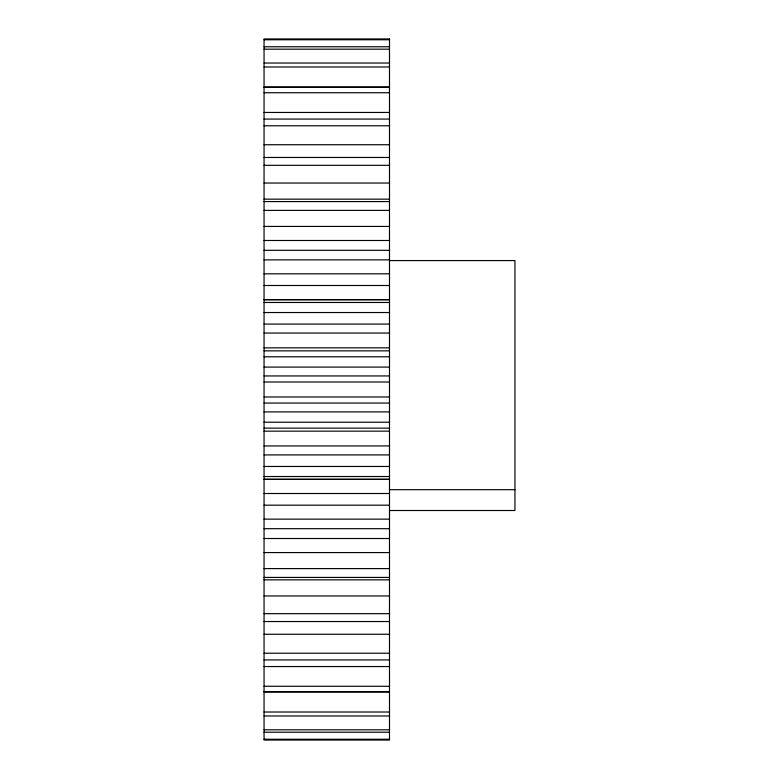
<?xml version="1.0" encoding="UTF-8"?>
<svg xmlns="http://www.w3.org/2000/svg" width="779" height="779" viewBox="0 0 779 779"><rect width="100%" height="100%" fill="white"/><g stroke="black" fill="none" stroke-linecap="round" stroke-linejoin="round"><path stroke-width="1.17" d="M264.052 39.758L389.5 39.758M264.052 46.769L389.5 46.769M264.052 49.184L389.5 49.184M264.052 63.031L389.5 63.031M264.052 66.984L389.5 66.984M264.052 87.005L389.5 87.005M264.052 87.326L389.5 87.326M264.052 92.73L389.5 92.73M264.052 112.458L389.5 112.458M264.052 119.07L389.5 119.07M264.052 125.779L389.5 125.779M264.052 144.738L389.5 144.738M264.052 157.465L389.5 157.465M264.052 165.323L389.5 165.323M264.052 183.036L389.5 183.036M264.052 199.161L389.5 199.161M264.052 201.576L389.5 201.576M264.052 210.388L389.5 210.388M264.052 226.426L389.5 226.426M264.052 240.487L389.5 240.487M264.052 250.312L389.5 250.312M264.052 259.865L389.5 259.865M389.5 260.566L514.948 260.566L514.948 510.508L389.5 510.508M264.052 273.828L389.5 273.828M264.052 285.494L389.5 285.494M264.052 299.613L389.5 299.613M264.052 299.74L389.5 299.74M264.052 302.476L389.5 302.476M264.052 312.535L389.5 312.535M264.052 324.083L389.5 324.083M264.052 333.061L389.5 333.061M264.052 347.853L389.5 347.853M264.052 350.862L389.5 350.862M264.052 356.792L389.5 356.792M264.052 367.094L389.5 367.094M264.052 375.945L389.5 375.945M264.052 382.012L389.5 382.012M264.052 396.988L389.5 396.988M264.052 403.055L389.5 403.055M264.052 411.906L389.5 411.906M264.052 422.208L389.5 422.208M264.052 428.138L389.5 428.138M264.052 431.147L389.5 431.147M264.052 445.939L389.5 445.939M264.052 454.917L389.5 454.917M264.052 466.465L389.5 466.465M264.052 476.524L389.5 476.524M264.052 479.26L389.5 479.26M264.052 479.387L389.5 479.387M389.5 489.679L514.948 489.679M264.052 493.506L389.5 493.506M264.052 505.172L389.5 505.172M264.052 519.135L389.5 519.135M264.052 528.688L389.5 528.688M264.052 538.513L389.5 538.513M264.052 552.574L389.5 552.574M264.052 568.612L389.5 568.612M264.052 577.424L389.5 577.424M264.052 579.839L389.5 579.839M264.052 595.964L389.5 595.964M264.052 613.677L389.5 613.677M264.052 621.535L389.5 621.535M264.052 634.262L389.5 634.262M264.052 653.221L389.5 653.221M264.052 659.93L389.5 659.93M264.052 666.542L389.5 666.542M264.052 686.27L389.5 686.27M264.052 691.674L389.5 691.674M264.052 691.995L389.5 691.995M264.052 712.016L389.5 712.016M264.052 715.969L389.5 715.969M264.052 729.816L389.5 729.816M264.052 732.231L389.5 732.231M264.052 739.242L389.5 739.242M389.5 38.95L264.052 38.95L264.052 740.05L389.5 740.05L389.5 38.95"/></g></svg>
